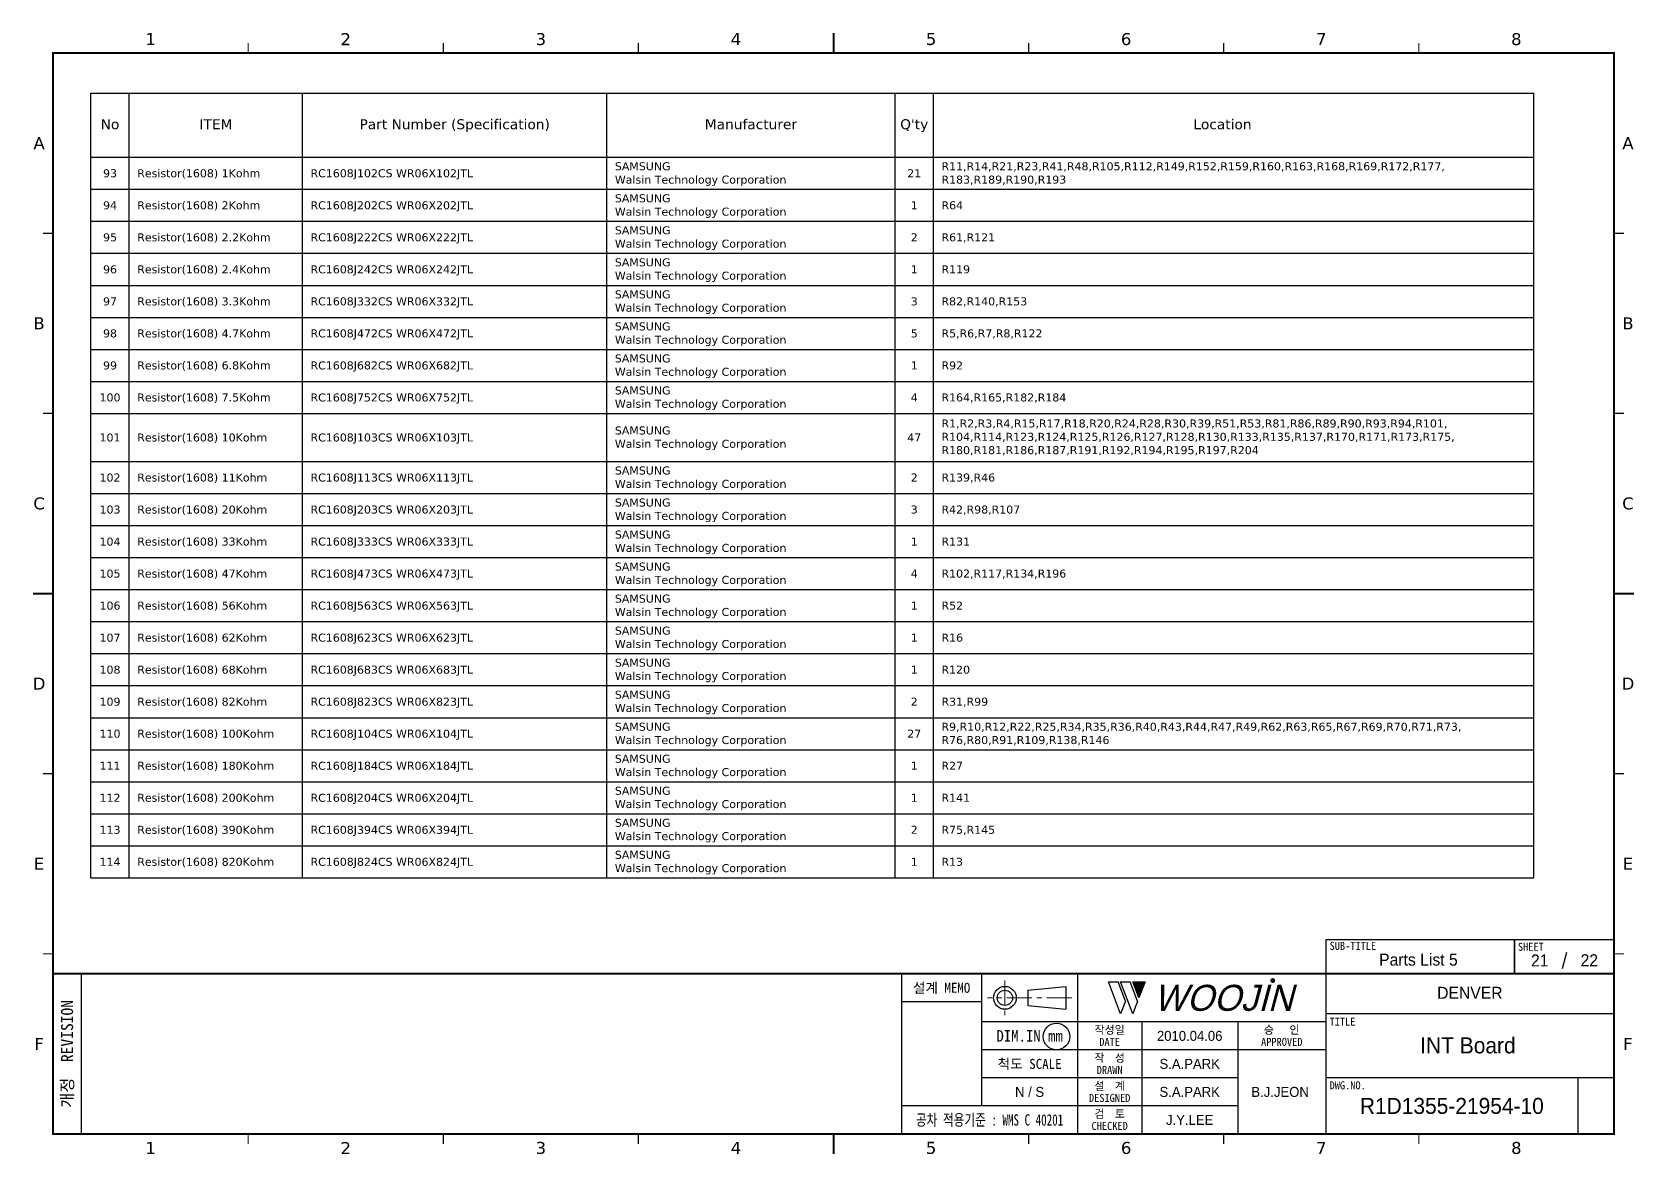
# Model space of a CAD drawing. Extents: x -695 to 953, y -753 to 181.
# Drawn here: x 24.3 to 424.8, y -753.5 to -473 of the extents above; entities that cross this region are included whole.
import ezdxf
from ezdxf.enums import TextEntityAlignment as Align

# ---------------------------------------------------------------- set-up
doc = ezdxf.new("R2010")
doc.units = 0
doc.header["$LTSCALE"] = 5
doc.header["$MEASUREMENT"] = 0
doc.linetypes.add('CENTER', pattern=[2, 1.25, -0.25, 0.25, -0.25])
doc.layers.get('0').update_dxf_attribs({"linetype": 'CONTINUOUS', "lineweight": 25})
doc.layers.add('2', color=2, linetype='CENTER', lineweight=13)
doc.layers.add('4', color=4, linetype='CONTINUOUS', lineweight=18)
for name, color, linetype in [('SHEET', 3, 'CONTINUOUS'), ('문자', 4, 'CONTINUOUS'), ('테두리', 3, 'CONTINUOUS')]:
    doc.layers.add(name, color=color, linetype=linetype)
doc.styles.add('MARK', font='ARLRDBD.TTF')
doc.styles.get("Standard").update_dxf_attribs({"font": 'verdana.ttf'})
doc.styles.add('굴림', font='')
doc.styles.add('굴림체', font='')
doc.styles.get('굴림').set_extended_font_data('Gulim')
doc.styles.get('굴림체').set_extended_font_data('GulimChe')

# ---------------------------------------------------------------- blocks, each defined once
blk = doc.blocks.new('B')
at = {"layer": '문자'}
blk.add_hatch(color=256, dxfattribs=at).paths.add_polyline_path([(13.79, 10), (15.31, 6), (16.84, 10)])
at = {"color": 4, "const_width": 0.6}
blk.add_lwpolyline([(48.46, 10.32, 1), (49.06, 10.32, 1)], format="xyb", close=True, dxfattribs=at)
at = {"layer": '문자'}
for p, q in [((10.73, 2), (7.68, 10)), ((7.68, 10), (10.09, 10)), ((11.94, 5.16), (10.09, 10)), ((10.73, 10), (13.15, 10)), ((13.79, 2), (10.73, 10)), ((14.99, 5.16), (13.15, 10)), ((13.79, 10), (16.84, 10)), ((15.31, 6), (13.79, 10)), ((16.84, 10), (15.31, 6)), ((11.94, 5.16), (10.73, 2)), ((14.99, 5.16), (13.79, 2))]:
    blk.add_line(p, q, dxfattribs=at)
at = {"layer": '문자', "style": 'MARK', "oblique": 15}
blk.add_text('WOOJIN', height=6.5, dxfattribs=at).set_placement((36.4, 6), align=Align.MIDDLE_CENTER)
blk = doc.blocks.new('C')
blk.add_line((15, 285), (15, 285))
at = {"layer": '2'}
for p, q in [((252.83, 53.35), (252.83, 44.65)), ((269.53, 49), (248.48, 49))]:
    blk.add_line(p, q, dxfattribs=at)
at = {"layer": 'SHEET'}
for p, q in [((393.14, 60.3), (392.07, 56.28)), ((22, 55), (22, 15)), ((227, 55), (227, 15)), ((247, 55), (247, 22)), ((271, 55), (271, 15)), ((271, 55), (271, 15)), ((333, 55), (333, 15)), ((247, 48), (227, 48)), ((405, 45), (333, 45)), ((333, 43), (247, 43)), ((287, 43), (287, 15)), ((311, 43), (311, 15)), ((333, 36), (247, 36)), ((311, 29), (247, 29)), ((405, 29), (333, 29)), ((396, 29), (396, 15)), ((311, 22), (227, 22))]:
    blk.add_line(p, q, dxfattribs=at)
at = {"layer": 'SHEET', "color": 4}
for p, q in [((258.53, 50.9), (268.03, 51.85)), ((258.53, 50.9), (258.53, 47.1)), ((268.03, 51.85), (268.03, 46.15)), ((258.53, 47.1), (268.03, 46.15))]:
    blk.add_line(p, q, dxfattribs=at)
at = {"layer": 'SHEET'}
for points in [[(333, 55), (380.19, 55), (380.19, 63.49), (333, 63.49)], [(380.19, 55), (405, 55), (405, 63.49), (380.19, 63.49)]]:
    blk.add_lwpolyline(points, close=True, dxfattribs=at)
at = {"layer": 'SHEET', "color": 4}
for radius in [2.85, 1.9]:
    blk.add_circle((252.83, 49), radius, dxfattribs=at)
at = {"layer": 'SHEET'}
blk.add_circle((265.7, 39.32), 3.32, dxfattribs=at)
at = {"layer": '테두리'}
blk.add_line((405, 285), (405, 15), dxfattribs=at)
for points, const_width in [([(210, 290), (210, 285)], 0.5), ([(15, 285), (15, 15), (405, 15), (405, 285), (15, 285)], 0.5), ([(63.75, 287.5), (63.75, 285)], 0.3), ([(112.5, 287.5), (112.5, 285)], 0.3), ([(161.25, 287.5), (161.25, 285)], 0.3), ([(258.75, 287.5), (258.75, 285)], 0.3), ([(307.5, 287.5), (307.5, 285)], 0.3), ([(356.25, 287.5), (356.25, 285)], 0.3), ([(12.5, 240), (15, 240)], 0.3), ([(407.5, 240), (405, 240)], 0.3), ([(12.5, 195), (15, 195)], 0.3), ([(407.5, 195), (405, 195)], 0.3), ([(10, 150), (15, 150)], 0.5), ([(410, 150), (405, 150)], 0.5), ([(12.5, 105), (15, 105)], 0.3), ([(407.5, 105), (405, 105)], 0.3), ([(12.5, 60), (15, 60)], 0.3), ([(407.5, 60), (405, 60)], 0.3), ([(15, 55), (405, 55)], 0.5), ([(63.75, 12.5), (63.75, 15)], 0.3), ([(112.5, 12.5), (112.5, 15)], 0.3), ([(161.25, 12.5), (161.25, 15)], 0.3), ([(210, 10), (210, 15)], 0.5), ([(258.75, 12.5), (258.75, 15)], 0.3), ([(307.5, 12.5), (307.5, 15)], 0.3), ([(356.25, 12.5), (356.25, 15)], 0.3)]:
    blk.add_lwpolyline(points, dxfattribs=dict(at, const_width=const_width))
blk.add_blockref('B', (271, 43))
at = {"layer": '문자'}
for s, p in [('1', (39.38, 288.5)), ('2', (88.12, 288.5)), ('3', (136.88, 288.5)), ('4', (185.62, 288.5)), ('5', (234.38, 288.5)), ('6', (283.12, 288.5)), ('7', (331.88, 288.5)), ('8', (380.62, 288.5)), ('A', (11.5, 262.5)), ('A', (408.5, 262.5)), ('B', (11.5, 217.5)), ('B', (408.5, 217.5)), ('C', (11.5, 172.5)), ('C', (408.5, 172.5)), ('D', (11.5, 127.5)), ('D', (408.5, 127.5)), ('E', (11.5, 82.5)), ('E', (408.5, 82.5)), ('F', (11.5, 37.5)), ('F', (408.5, 37.5)), ('1', (39.38, 11.5)), ('2', (88.12, 11.5)), ('3', (136.88, 11.5)), ('4', (185.62, 11.5)), ('5', (234.38, 11.5)), ('6', (283.12, 11.5)), ('7', (331.88, 11.5)), ('8', (380.62, 11.5))]:
    blk.add_text(s, height=3, dxfattribs=at).set_placement(p, align=Align.MIDDLE)
at = {"layer": '문자', "style": '굴림체'}
for s, height, p in [('SUB-TITLE', 2, (339.77, 61.98)), ('SHEET', 2, (384.24, 61.74)), ('설계 MEMO', 2.5, (237, 51.5)), ('DIM.IN mm', 2.85, (259, 39.5)), ('작성일', 2, (279, 41)), ('승   인', 2, (322, 41)), ('DATE', 2, (279, 38)), ('APPROVED', 2, (322, 38)), ('척도 SCALE', 2.5, (259, 32.5)), ('작  성', 2, (279, 34)), ('설  계', 2, (279, 27)), ('DRAWN', 2, (279, 31)), ('DESIGNED', 2, (279, 24)), ('검  토', 2, (279, 20)), ('CHECKED', 2, (279, 17))]:
    blk.add_text(s, height=height, dxfattribs=at).set_placement(p, align=Align.MIDDLE_CENTER)
blk.add_text('개정  REVISION', height=3, rotation=90, dxfattribs=at).set_placement((18.5, 35), align=Align.MIDDLE_CENTER)
for s, p in [('TITLE', (333.95, 42.05)), ('DWG.NO.', (333.95, 26.15))]:
    blk.add_text(s, height=2, dxfattribs=at).set_placement(p)
at = {"layer": '문자', "style": '굴림체', "width": 0.75}
blk.add_text('공차 적용기준 : WMS C 40201', height=2.85, dxfattribs=at).set_placement((249, 18.5), align=Align.MIDDLE_CENTER)

msp = doc.modelspace()

# ---------------------------------------------------------------- linework, layer by layer
for p, q in [((39, -488.27), (399.54, -488.27)), ((39, -684.27), (39, -488.27)), ((39, -488.27), (399.54, -488.27)), ((48.6, -684.27), (48.6, -488.27)), ((91.89, -684.27), (91.89, -488.27)), ((167.94, -684.27), (167.94, -488.27)), ((239.94, -684.27), (239.94, -488.27)), ((249.54, -684.27), (249.54, -488.27)), ((399.54, -684.27), (399.54, -488.27)), ((39, -504.27), (399.54, -504.27)), ((39, -512.27), (399.54, -512.27)), ((39, -520.27), (399.54, -520.27)), ((39, -528.27), (399.54, -528.27)), ((39, -536.27), (399.54, -536.27)), ((39, -544.27), (399.54, -544.27)), ((39, -552.27), (399.54, -552.27)), ((39, -560.27), (399.54, -560.27)), ((39, -568.27), (399.54, -568.27)), ((39, -580.27), (399.54, -580.27)), ((39, -588.27), (399.54, -588.27)), ((39, -596.27), (399.54, -596.27)), ((39, -604.27), (399.54, -604.27)), ((39, -612.27), (399.54, -612.27)), ((39, -620.27), (399.54, -620.27)), ((39, -628.27), (399.54, -628.27)), ((39, -636.27), (399.54, -636.27)), ((39, -644.27), (399.54, -644.27)), ((39, -652.27), (399.54, -652.27)), ((39, -660.27), (399.54, -660.27)), ((39, -668.27), (399.54, -668.27)), ((39, -676.27), (399.54, -676.27)), ((39, -684.27), (399.54, -684.27))]:
    msp.add_line(p, q)

# ---------------------------------------------------------------- block references
msp.add_blockref('C', (14.57, -763.25))

# ---------------------------------------------------------------- texts
for s, height, p in [('No', 2.5, (43.8, -497.27)), ('ITEM', 2.5, (70.25, -497.27)), ('Part Number^J(Specification)', 2.5, (129.92, -497.27)), ('Manufacturer', 2.5, (203.94, -497.27)), ("Q'ty", 2.5, (244.74, -497.27)), ('Location', 2.5, (321.75, -497.27)), ('93', 2, (43.8, -509.27)), ('21', 2, (244.74, -509.27)), ('94', 2, (43.8, -517.27)), ('1', 2, (244.74, -517.27)), ('95', 2, (43.8, -525.27)), ('2', 2, (244.74, -525.27)), ('96', 2, (43.8, -533.27)), ('1', 2, (244.74, -533.27)), ('97', 2, (43.8, -541.27)), ('3', 2, (244.74, -541.27)), ('98', 2, (43.8, -549.27)), ('5', 2, (244.74, -549.27)), ('99', 2, (43.8, -557.27)), ('1', 2, (244.74, -557.27)), ('100', 2, (43.8, -565.27)), ('4', 2, (244.74, -565.27)), ('101', 2, (43.8, -575.27)), ('47', 2, (244.74, -575.27)), ('102', 2, (43.8, -585.27)), ('2', 2, (244.74, -585.27)), ('103', 2, (43.8, -593.27)), ('3', 2, (244.74, -593.27)), ('104', 2, (43.8, -601.27)), ('1', 2, (244.74, -601.27)), ('105', 2, (43.8, -609.27)), ('4', 2, (244.74, -609.27)), ('106', 2, (43.8, -617.27)), ('1', 2, (244.74, -617.27)), ('107', 2, (43.8, -625.27)), ('1', 2, (244.74, -625.27)), ('108', 2, (43.8, -633.27)), ('1', 2, (244.74, -633.27)), ('109', 2, (43.8, -641.27)), ('2', 2, (244.74, -641.27)), ('110', 2, (43.8, -649.27)), ('27', 2, (244.74, -649.27)), ('111', 2, (43.8, -657.27)), ('1', 2, (244.74, -657.27)), ('112', 2, (43.8, -665.27)), ('1', 2, (244.74, -665.27)), ('113', 2, (43.8, -673.27)), ('2', 2, (244.74, -673.27)), ('114', 2, (43.8, -681.27)), ('1', 2, (244.74, -681.27))]:
    msp.add_text(s, height=height).set_placement(p, align=Align.CENTER)
for s, p in [('Resistor(1608)^J1Kohm', (50.6, -509.27)), ('RC1608J102CS^JWR06X102JTL', (93.89, -509.27)), ('Resistor(1608)^J2Kohm', (50.6, -517.27)), ('RC1608J202CS^JWR06X202JTL', (93.89, -517.27)), ('R64', (251.54, -517.27)), ('Resistor(1608)^J2.2Kohm', (50.6, -525.27)), ('RC1608J222CS^JWR06X222JTL', (93.89, -525.27)), ('R61,R121', (251.54, -525.27)), ('Resistor(1608)^J2.4Kohm', (50.6, -533.27)), ('RC1608J242CS^JWR06X242JTL', (93.89, -533.27)), ('R119', (251.54, -533.27)), ('Resistor(1608)^J3.3Kohm', (50.6, -541.27)), ('RC1608J332CS^JWR06X332JTL', (93.89, -541.27)), ('R82,R140,R153', (251.54, -541.27)), ('Resistor(1608)^J4.7Kohm', (50.6, -549.27)), ('RC1608J472CS^JWR06X472JTL', (93.89, -549.27)), ('R5,R6,R7,R8,R122', (251.54, -549.27)), ('Resistor(1608)^J6.8Kohm', (50.6, -557.27)), ('RC1608J682CS^JWR06X682JTL', (93.89, -557.27)), ('R92', (251.54, -557.27)), ('Resistor(1608)^J7.5Kohm', (50.6, -565.27)), ('RC1608J752CS^JWR06X752JTL', (93.89, -565.27)), ('R164,R165,R182,R184', (251.54, -565.27)), ('Resistor(1608)^J10Kohm', (50.6, -575.27)), ('RC1608J103CS^JWR06X103JTL', (93.89, -575.27)), ('Resistor(1608)^J11Kohm', (50.6, -585.27)), ('RC1608J113CS^JWR06X113JTL', (93.89, -585.27)), ('R139,R46', (251.54, -585.27)), ('Resistor(1608)^J20Kohm', (50.6, -593.27)), ('RC1608J203CS^JWR06X203JTL', (93.89, -593.27)), ('R42,R98,R107', (251.54, -593.27)), ('Resistor(1608)^J33Kohm', (50.6, -601.27)), ('RC1608J333CS^JWR06X333JTL', (93.89, -601.27)), ('R131', (251.54, -601.27)), ('Resistor(1608)^J47Kohm', (50.6, -609.27)), ('RC1608J473CS^JWR06X473JTL', (93.89, -609.27)), ('R102,R117,R134,R196', (251.54, -609.27)), ('Resistor(1608)^J56Kohm', (50.6, -617.27)), ('RC1608J563CS^JWR06X563JTL', (93.89, -617.27)), ('R52', (251.54, -617.27)), ('Resistor(1608)^J62Kohm', (50.6, -625.27)), ('RC1608J623CS^JWR06X623JTL', (93.89, -625.27)), ('R16', (251.54, -625.27)), ('Resistor(1608)^J68Kohm', (50.6, -633.27)), ('RC1608J683CS^JWR06X683JTL', (93.89, -633.27)), ('R120', (251.54, -633.27)), ('Resistor(1608)^J82Kohm', (50.6, -641.27)), ('RC1608J823CS^JWR06X823JTL', (93.89, -641.27)), ('R31,R99', (251.54, -641.27)), ('Resistor(1608)^J100Kohm', (50.6, -649.27)), ('RC1608J104CS^JWR06X104JTL', (93.89, -649.27)), ('Resistor(1608)^J180Kohm', (50.6, -657.27)), ('RC1608J184CS^JWR06X184JTL', (93.89, -657.27)), ('R27', (251.54, -657.27)), ('Resistor(1608)^J200Kohm', (50.6, -665.27)), ('RC1608J204CS^JWR06X204JTL', (93.89, -665.27)), ('R141', (251.54, -665.27)), ('Resistor(1608)^J390Kohm', (50.6, -673.27)), ('RC1608J394CS^JWR06X394JTL', (93.89, -673.27)), ('R75,R145', (251.54, -673.27)), ('Resistor(1608)^J820Kohm', (50.6, -681.27)), ('RC1608J824CS^JWR06X824JTL', (93.89, -681.27)), ('R13', (251.54, -681.27))]:
    msp.add_text(s, height=2).set_placement(p)
at = {"color": 4, "style": '굴림'}
for s, p in [('2010.04.06', (313.57, -723.75)), ('S.A.PARK', (313.57, -730.75)), ('S.A.PARK', (313.57, -737.75)), ('B.J.JEON', (336.16, -737.75)), ('J.Y.LEE', (313.57, -744.75))]:
    msp.add_text(s, height=2.5, dxfattribs=at).set_placement(p, align=Align.MIDDLE_CENTER)
at = {"char_height": 2, "attachment_point": 1}
for s, insert, width in [('SAMSUNG^JWalsin Technology Corporation', (169.94, -505.52), 59.4856), ('R11,R14,R21,R23,R41,R48,R105,R112,R149,R152,R159,R160,R163,R168,R169,R172,R177,\\PR183,R189,R190,R193', (251.54, -505.52), 162.3183), ('SAMSUNG^JWalsin Technology Corporation', (169.94, -513.52), 59.4856), ('SAMSUNG^JWalsin Technology Corporation', (169.94, -521.52), 59.4856), ('SAMSUNG^JWalsin Technology Corporation', (169.94, -529.52), 59.4856), ('SAMSUNG^JWalsin Technology Corporation', (169.94, -537.52), 59.4856), ('SAMSUNG^JWalsin Technology Corporation', (169.94, -545.52), 59.4856), ('SAMSUNG^JWalsin Technology Corporation', (169.94, -553.52), 59.4856), ('SAMSUNG^JWalsin Technology Corporation', (169.94, -561.52), 59.4856), ('SAMSUNG^JWalsin Technology Corporation', (169.94, -571.52), 59.4856), ('R1,R2,R3,R4,R15,R17,R18,R20,R24,R28,R30,R39,R51,R53,R81,R86,R89,R90,R93,R94,R101,\\PR104,R114,R123,R124,R125,R126,R127,R128,R130,R133,R135,R137,R170,R171,R173,R175,\\PR180,R181,R186,R187,R191,R192,R194,R195,R197,R204', (251.54, -569.77), 343.0692), ('SAMSUNG^JWalsin Technology Corporation', (169.94, -581.52), 59.4856), ('SAMSUNG^JWalsin Technology Corporation', (169.94, -589.52), 59.4856), ('SAMSUNG^JWalsin Technology Corporation', (169.94, -597.52), 59.4856), ('SAMSUNG^JWalsin Technology Corporation', (169.94, -605.52), 59.4856), ('SAMSUNG^JWalsin Technology Corporation', (169.94, -613.52), 59.4856), ('SAMSUNG^JWalsin Technology Corporation', (169.94, -621.52), 59.4856), ('SAMSUNG^JWalsin Technology Corporation', (169.94, -629.52), 59.4856), ('SAMSUNG^JWalsin Technology Corporation', (169.94, -637.52), 59.4856), ('SAMSUNG^JWalsin Technology Corporation', (169.94, -645.52), 59.4856), ('R9,R10,R12,R22,R25,R34,R35,R36,R40,R43,R44,R47,R49,R62,R63,R65,R67,R69,R70,R71,R73,\\PR76,R80,R91,R109,R138,R146', (251.54, -645.52), 178.1075), ('SAMSUNG^JWalsin Technology Corporation', (169.94, -653.52), 59.4856), ('SAMSUNG^JWalsin Technology Corporation', (169.94, -661.52), 59.4856), ('SAMSUNG^JWalsin Technology Corporation', (169.94, -669.52), 59.4856), ('SAMSUNG^JWalsin Technology Corporation', (169.94, -677.52), 59.4856)]:
    msp.add_mtext(s, dxfattribs=dict(at, insert=insert, width=width))
at = {"layer": '4', "style": '굴림'}
for s, p in [('Parts List 5', (370.72, -704.71)), ('21', (401.03, -704.92)), ('22', (413.42, -704.86)), ('DENVER', (383.57, -713))]:
    msp.add_text(s, height=3, dxfattribs=at).set_placement(p, align=Align.MIDDLE_CENTER)
at = {"layer": '문자', "style": '굴림'}
for s, height, p in [('INT Board', 4, (383.09, -726.13)), ('N / S', 2.5, (273.57, -737.75)), ('R1D1355-21954-10', 4, (379.07, -741.25))]:
    msp.add_text(s, height=height, dxfattribs=at).set_placement(p, align=Align.MIDDLE_CENTER)

doc.saveas('drawing.dxf')
